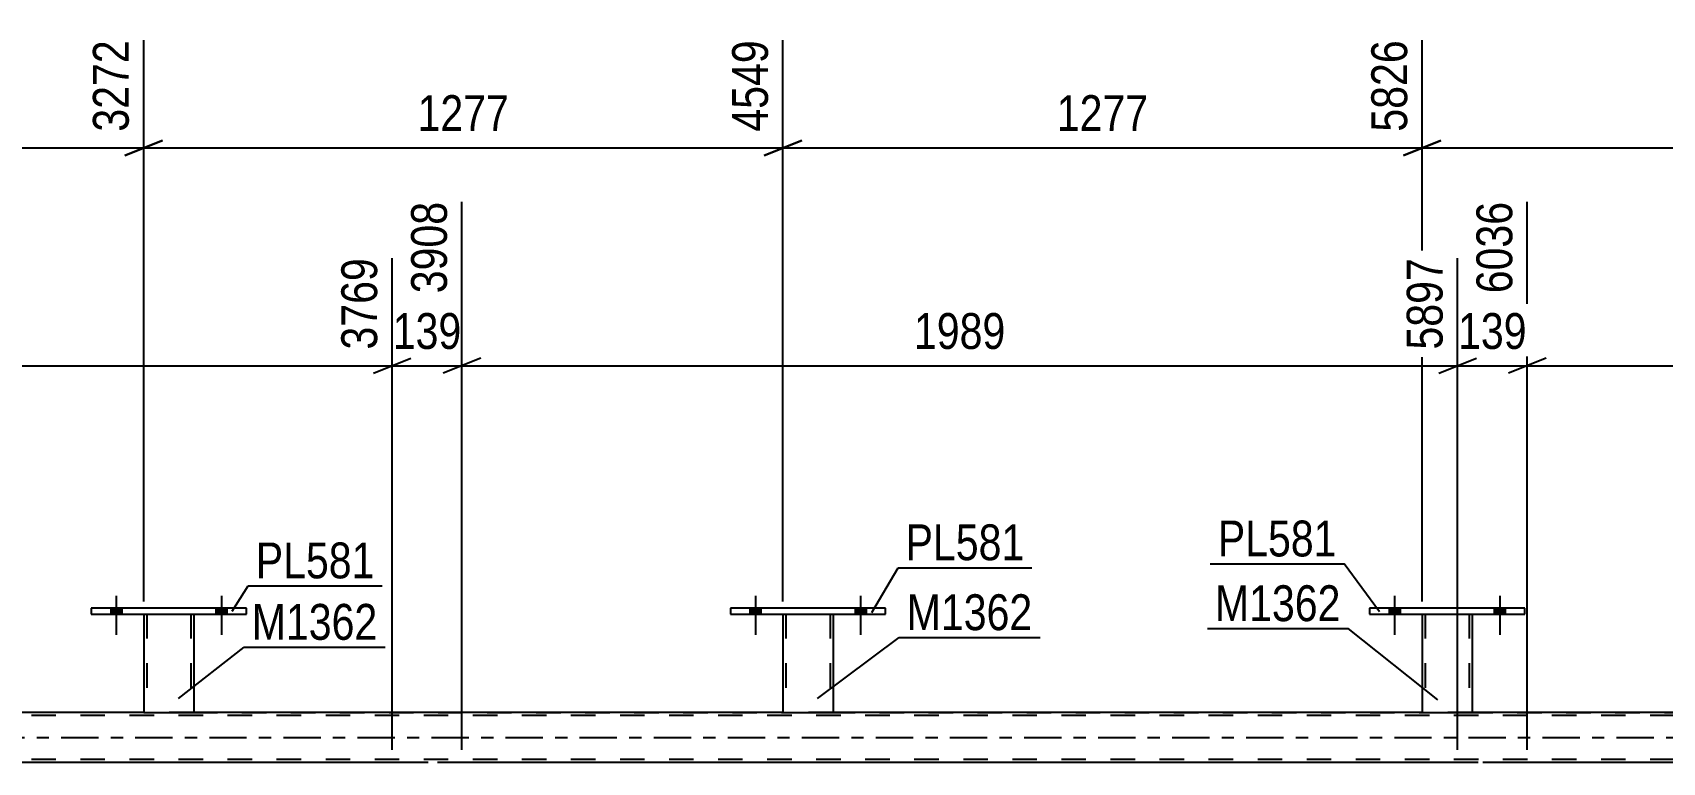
# Model space of a CAD drawing. Header units: millimetres. Extents: x 0 to 841, y 0 to 594.
# Drawn here: x 175.2 to 305.5, y 435.2 to 493.6 of the extents above; entities that cross this region are included whole.
import ezdxf

# ---------------------------------------------------------------- set-up
doc = ezdxf.new("R2010")
doc.units = ezdxf.units.MM
doc.linetypes.add('DXK_LINE_DOT2', pattern=[3.9198, 1.9599, -1.9599])
doc.linetypes.add('DXK_LINE_DOT3', pattern=[5.9187, 2.979, -0.9799, 0.9799, -0.9799])
doc.styles.add('Arial Narrow', font='ARIALN.TTF', dxfattribs={"height": 0.2})

# ---------------------------------------------------------------- blocks, each defined once
blk = doc.blocks.new('Bolt-103655034-3750 - 3748')
at = {"linetype": 'Continuous'}
for points in [[(232.55, 447.08), (233.43, 447.08), (233.43, 447.56), (232.55, 447.56)], [(240.95, 447.08), (241.83, 447.08), (241.83, 447.56), (240.95, 447.56)]]:
    blk.add_hatch(color=1, dxfattribs=at).paths.add_polyline_path(points)
at = {"color": 1, "linetype": 'Continuous'}
for p, q in [((232.99, 448.56), (232.99, 445.44)), ((241.39, 448.56), (241.39, 445.44)), ((232.55, 447.56), (232.55, 447.08)), ((233.43, 447.56), (233.43, 447.08)), ((240.95, 447.56), (240.95, 447.08)), ((241.83, 447.56), (241.83, 447.08))]:
    blk.add_line(p, q, dxfattribs=at)
blk = doc.blocks.new('Bolt-103655034-3751 - 3748')
at = {"linetype": 'Continuous'}
for points in [[(181.47, 447.08), (182.35, 447.08), (182.35, 447.56), (181.47, 447.56)], [(189.87, 447.08), (190.75, 447.08), (190.75, 447.56), (189.87, 447.56)]]:
    blk.add_hatch(color=1, dxfattribs=at).paths.add_polyline_path(points)
at = {"color": 1, "linetype": 'Continuous'}
for p, q in [((181.91, 448.56), (181.91, 445.44)), ((190.31, 448.56), (190.31, 445.44)), ((181.47, 447.56), (181.47, 447.08)), ((182.35, 447.56), (182.35, 447.08)), ((189.87, 447.56), (189.87, 447.08)), ((190.75, 447.56), (190.75, 447.08))]:
    blk.add_line(p, q, dxfattribs=at)
blk = doc.blocks.new('Bolt-103655034-3752 - 3748')
at = {"linetype": 'Continuous'}
for points in [[(181.47, 447.08), (182.35, 447.08), (182.35, 447.56), (181.47, 447.56)], [(189.87, 447.08), (190.75, 447.08), (190.75, 447.56), (189.87, 447.56)]]:
    blk.add_hatch(color=1, dxfattribs=at).paths.add_polyline_path(points)
at = {"color": 1, "linetype": 'Continuous'}
for p, q in [((181.91, 448.56), (181.91, 445.44)), ((190.31, 448.56), (190.31, 445.44)), ((181.47, 447.56), (181.47, 447.08)), ((182.35, 447.56), (182.35, 447.08)), ((189.87, 447.56), (189.87, 447.08)), ((190.75, 447.56), (190.75, 447.08))]:
    blk.add_line(p, q, dxfattribs=at)
blk = doc.blocks.new('Bolt-103655034-3759 - 3748')
at = {"linetype": 'Continuous'}
for points in [[(283.63, 447.08), (284.51, 447.08), (284.51, 447.56), (283.63, 447.56)], [(292.03, 447.08), (292.91, 447.08), (292.91, 447.56), (292.03, 447.56)]]:
    blk.add_hatch(color=1, dxfattribs=at).paths.add_polyline_path(points)
at = {"color": 1, "linetype": 'Continuous'}
for p, q in [((284.07, 448.56), (284.07, 445.44)), ((292.47, 448.56), (292.47, 445.44)), ((283.63, 447.56), (283.63, 447.08)), ((284.51, 447.56), (284.51, 447.08)), ((292.03, 447.56), (292.03, 447.08)), ((292.91, 447.56), (292.91, 447.08))]:
    blk.add_line(p, q, dxfattribs=at)
blk = doc.blocks.new('Bolt-103655034-3760 - 3748')
at = {"linetype": 'Continuous'}
for points in [[(283.63, 447.08), (284.51, 447.08), (284.51, 447.56), (283.63, 447.56)], [(292.03, 447.08), (292.91, 447.08), (292.91, 447.56), (292.03, 447.56)]]:
    blk.add_hatch(color=1, dxfattribs=at).paths.add_polyline_path(points)
at = {"color": 1, "linetype": 'Continuous'}
for p, q in [((284.07, 448.56), (284.07, 445.44)), ((292.47, 448.56), (292.47, 445.44)), ((283.63, 447.56), (283.63, 447.08)), ((284.51, 447.56), (284.51, 447.08)), ((292.03, 447.56), (292.03, 447.08)), ((292.91, 447.56), (292.91, 447.08))]:
    blk.add_line(p, q, dxfattribs=at)
blk = doc.blocks.new('Bolt-103655034-3761 - 3748')
at = {"linetype": 'Continuous'}
for points in [[(232.55, 447.08), (233.43, 447.08), (233.43, 447.56), (232.55, 447.56)], [(240.95, 447.08), (241.83, 447.08), (241.83, 447.56), (240.95, 447.56)]]:
    blk.add_hatch(color=1, dxfattribs=at).paths.add_polyline_path(points)
at = {"color": 1, "linetype": 'Continuous'}
for p, q in [((232.99, 448.56), (232.99, 445.44)), ((241.39, 448.56), (241.39, 445.44)), ((232.55, 447.56), (232.55, 447.08)), ((233.43, 447.56), (233.43, 447.08)), ((240.95, 447.56), (240.95, 447.08)), ((241.83, 447.56), (241.83, 447.08))]:
    blk.add_line(p, q, dxfattribs=at)
blk = doc.blocks.new('Part-103655034-3789 - 3748')
at = {"color": 2, "linetype": 'Continuous'}
for p, q in [((282.07, 447.56), (282.07, 447.08)), ((294.47, 447.56), (282.07, 447.56)), ((282.07, 447.08), (294.47, 447.08)), ((294.47, 447.08), (294.47, 447.56))]:
    blk.add_line(p, q, dxfattribs=at)
blk = doc.blocks.new('Part-103655034-3794 - 3748')
at = {"color": 7, "linetype": 'DXK_LINE_DOT2'}
for p, q in [((235.19, 447.09), (239.19, 447.09)), ((235.19, 447.08), (235.19, 447.09)), ((235.19, 447.09), (235.19, 447.08)), ((235.43, 447.09), (235.43, 439.24)), ((238.95, 447.09), (238.95, 439.24)), ((239.19, 447.09), (239.19, 447.08)), ((239.19, 447.08), (239.19, 447.09)), ((238.89, 439.24), (238.93, 439.24)), ((238.89, 439.24), (238.93, 439.24)), ((238.93, 439.24), (238.95, 439.24)), ((238.93, 439.24), (238.95, 439.24))]:
    blk.add_line(p, q, dxfattribs=at)
at = {"color": 2, "linetype": 'Continuous'}
for p, q in [((235.19, 447.08), (235.19, 439.24)), ((239.19, 447.08), (239.19, 439.24)), ((235.19, 439.24), (239.19, 439.24))]:
    blk.add_line(p, q, dxfattribs=at)
blk = doc.blocks.new('Part-103655034-3799 - 3748')
at = {"color": 2, "linetype": 'Continuous'}
for p, q in [((230.99, 447.56), (230.99, 447.08)), ((243.39, 447.56), (230.99, 447.56)), ((230.99, 447.08), (243.39, 447.08)), ((243.39, 447.08), (243.39, 447.56))]:
    blk.add_line(p, q, dxfattribs=at)
blk = doc.blocks.new('Part-103655034-3804 - 3748')
at = {"color": 7, "linetype": 'DXK_LINE_DOT2'}
for p, q in [((184.11, 447.09), (188.11, 447.09)), ((184.11, 447.08), (184.11, 447.09)), ((184.11, 447.09), (184.11, 447.08)), ((184.35, 447.09), (184.35, 439.24)), ((187.87, 447.09), (187.87, 439.24)), ((188.11, 447.09), (188.11, 447.08)), ((188.11, 447.08), (188.11, 447.09)), ((187.81, 439.24), (187.85, 439.24)), ((187.81, 439.24), (187.85, 439.24)), ((187.85, 439.24), (187.87, 439.24)), ((187.85, 439.24), (187.87, 439.24))]:
    blk.add_line(p, q, dxfattribs=at)
at = {"color": 2, "linetype": 'Continuous'}
for p, q in [((184.11, 447.08), (184.11, 439.24)), ((188.11, 447.08), (188.11, 439.24)), ((184.11, 439.24), (188.11, 439.24))]:
    blk.add_line(p, q, dxfattribs=at)
blk = doc.blocks.new('Part-103655034-3809 - 3748')
at = {"color": 2, "linetype": 'Continuous'}
for p, q in [((179.91, 447.56), (179.91, 447.08)), ((192.31, 447.56), (179.91, 447.56)), ((179.91, 447.08), (192.31, 447.08)), ((192.31, 447.08), (192.31, 447.56))]:
    blk.add_line(p, q, dxfattribs=at)
blk = doc.blocks.new('Part-103655034-3844 - 3748')
at = {"color": 7, "linetype": 'DXK_LINE_DOT2'}
for p, q in [((286.27, 447.09), (290.27, 447.09)), ((286.27, 447.08), (286.27, 447.09)), ((286.27, 447.09), (286.27, 447.08)), ((286.51, 447.09), (286.51, 439.24)), ((290.03, 447.09), (290.03, 439.24)), ((290.27, 447.09), (290.27, 447.08)), ((290.27, 447.08), (290.27, 447.09)), ((289.97, 439.24), (290.01, 439.24)), ((289.97, 439.24), (290.01, 439.24)), ((290.01, 439.24), (290.03, 439.24)), ((290.01, 439.24), (290.03, 439.24))]:
    blk.add_line(p, q, dxfattribs=at)
at = {"color": 2, "linetype": 'Continuous'}
for p, q in [((286.27, 447.08), (286.27, 439.24)), ((290.27, 447.08), (290.27, 439.24)), ((286.27, 439.24), (290.27, 439.24))]:
    blk.add_line(p, q, dxfattribs=at)
blk = doc.blocks.new('Part-103655034-3988 - 3748')
at = {"color": 7, "linetype": 'DXK_LINE_DOT2'}
for p, q in [((753.3, 439), (53.22, 439)), ((184.11, 439.24), (753.3, 439.24)), ((188.11, 439.24), (184.11, 439.24)), ((239.19, 439.24), (235.19, 439.24)), ((290.27, 439.24), (286.27, 439.24)), ((753.3, 435.48), (53.22, 435.48)), ((720.34, 435.24), (203.96, 435.24)), ((209.54, 435.24), (203.96, 435.24)), ((294.67, 435.24), (289.1, 435.24))]:
    blk.add_line(p, q, dxfattribs=at)
at = {"color": 2, "linetype": 'Continuous'}
for p, q in [((184.11, 439.24), (137.03, 439.24)), ((235.19, 439.24), (188.11, 439.24)), ((286.27, 439.24), (239.19, 439.24)), ((337.35, 439.24), (290.27, 439.24)), ((203.96, 435.24), (124.4, 435.24)), ((289.1, 435.24), (209.54, 435.24)), ((374.23, 435.24), (294.67, 435.24))]:
    blk.add_line(p, q, dxfattribs=at)
at = {"color": 7, "linetype": 'DXK_LINE_DOT3'}
blk.add_line((53.22, 437.24), (753.3, 437.24), dxfattribs=at)
blk = doc.blocks.new('StraightDimension-103655034-8927 - 3748')
at = {"color": 7, "linetype": 'Continuous'}
for p, q in [((184.11, 448.09), (184.11, 492.95)), ((235.19, 448.09), (235.19, 492.95)), ((185.61, 484.94), (182.61, 483.74)), ((233.69, 483.74), (236.69, 484.94)), ((184.11, 484.34), (235.19, 484.34))]:
    blk.add_line(p, q, dxfattribs=at)
at = {"color": 0}
blk.add_wipeout([(213.91, 485.09), (213.91, 489.29), (205.39, 489.29), (205.39, 485.09)], dxfattribs=at)
at = {"color": 3, "style": 'Arial Narrow'}
blk.add_text('1277', height=2.863, dxfattribs=at).set_placement((205.99, 485.69))
at = {"color": 0, "linetype": 'Continuous'}
blk.add_wipeout([(234.59, 493.55), (230.39, 493.55), (230.39, 485.04), (234.59, 485.04)], dxfattribs=at)
at = {"color": 3, "linetype": 'Continuous', "style": 'Arial Narrow'}
blk.add_text('4549', height=2.863, rotation=90.0002, dxfattribs=at).set_placement((233.99, 485.64))
blk = doc.blocks.new('StraightDimension-103655034-10717 - 3748')
at = {"color": 7, "linetype": 'Continuous'}
for p, q in [((294.67, 436.24), (294.67, 480.04)), ((374.23, 436.24), (374.23, 475.54)), ((296.17, 467.53), (293.17, 466.33)), ((294.67, 466.93), (374.23, 466.93)), ((372.73, 466.33), (375.73, 467.53))]:
    blk.add_line(p, q, dxfattribs=at)
at = {"color": 0}
blk.add_wipeout([(338.71, 467.68), (338.71, 471.88), (330.2, 471.88), (330.2, 467.68)], dxfattribs=at)
at = {"color": 3, "style": 'Arial Narrow'}
blk.add_text('1989', height=2.863, dxfattribs=at).set_placement((330.8, 468.28))
at = {"color": 0, "linetype": 'Continuous'}
blk.add_wipeout([(373.63, 476.14), (369.43, 476.14), (369.43, 467.63), (373.63, 467.63)], dxfattribs=at)
at = {"color": 3, "linetype": 'Continuous', "style": 'Arial Narrow'}
blk.add_text('8025', height=2.863, rotation=90.0002, dxfattribs=at).set_placement((373.03, 468.23))
blk = doc.blocks.new('StraightDimension-103655034-10720 - 3748')
at = {"color": 7, "linetype": 'Continuous'}
for p, q in [((209.54, 436.24), (209.54, 480.04)), ((203.96, 436.24), (203.96, 475.54)), ((202.46, 466.33), (205.46, 467.53)), ((203.96, 466.93), (209.54, 466.93)), ((211.04, 467.53), (208.04, 466.33))]:
    blk.add_line(p, q, dxfattribs=at)
at = {"color": 0}
blk.add_wipeout([(210.09, 467.68), (210.09, 471.88), (203.41, 471.88), (203.41, 467.68)], dxfattribs=at)
at = {"color": 3, "style": 'Arial Narrow'}
blk.add_text('139', height=2.863, dxfattribs=at).set_placement((204.01, 468.28))
at = {"color": 0, "linetype": 'Continuous'}
blk.add_wipeout([(208.94, 480.64), (204.74, 480.64), (204.74, 472.13), (208.94, 472.13)], dxfattribs=at)
at = {"color": 3, "linetype": 'Continuous', "style": 'Arial Narrow'}
blk.add_text('3908', height=2.863, rotation=90.0002, dxfattribs=at).set_placement((208.34, 472.73))
blk = doc.blocks.new('StraightDimension-103655034-10718 - 3748')
at = {"color": 7, "linetype": 'Continuous'}
for p, q in [((294.67, 436.24), (294.67, 480.04)), ((289.1, 436.24), (289.1, 475.54)), ((287.6, 466.33), (290.6, 467.53)), ((289.1, 466.93), (294.67, 466.93)), ((296.17, 467.53), (293.17, 466.33))]:
    blk.add_line(p, q, dxfattribs=at)
at = {"color": 0}
blk.add_wipeout([(295.23, 467.68), (295.23, 471.88), (288.54, 471.88), (288.54, 467.68)], dxfattribs=at)
at = {"color": 3, "style": 'Arial Narrow'}
blk.add_text('139', height=2.863, dxfattribs=at).set_placement((289.14, 468.28))
at = {"color": 0, "linetype": 'Continuous'}
blk.add_wipeout([(294.07, 480.64), (289.87, 480.64), (289.87, 472.13), (294.07, 472.13)], dxfattribs=at)
at = {"color": 3, "linetype": 'Continuous', "style": 'Arial Narrow'}
blk.add_text('6036', height=2.863, rotation=90.0002, dxfattribs=at).set_placement((293.47, 472.73))
blk = doc.blocks.new('StraightDimension-103655034-8925 - 3748')
at = {"color": 7, "linetype": 'Continuous'}
for p, q in [((286.27, 448.09), (286.27, 492.95)), ((337.35, 448.09), (337.35, 492.95)), ((287.77, 484.94), (284.77, 483.74)), ((335.85, 483.74), (338.85, 484.94)), ((286.27, 484.34), (337.35, 484.34))]:
    blk.add_line(p, q, dxfattribs=at)
at = {"color": 0}
blk.add_wipeout([(316.07, 485.09), (316.07, 489.29), (307.55, 489.29), (307.55, 485.09)], dxfattribs=at)
at = {"color": 3, "style": 'Arial Narrow'}
blk.add_text('1277', height=2.863, dxfattribs=at).set_placement((308.15, 485.69))
at = {"color": 0, "linetype": 'Continuous'}
blk.add_wipeout([(336.75, 493.55), (332.55, 493.55), (332.55, 485.04), (336.75, 485.04)], dxfattribs=at)
at = {"color": 3, "linetype": 'Continuous', "style": 'Arial Narrow'}
blk.add_text('7103', height=2.863, rotation=90.0002, dxfattribs=at).set_placement((336.15, 485.64))
blk = doc.blocks.new('StraightDimension-103655034-8926 - 3748')
at = {"color": 7, "linetype": 'Continuous'}
for p, q in [((235.19, 448.09), (235.19, 492.95)), ((286.27, 448.09), (286.27, 492.95)), ((236.69, 484.94), (233.69, 483.74)), ((284.77, 483.74), (287.77, 484.94)), ((235.19, 484.34), (286.27, 484.34))]:
    blk.add_line(p, q, dxfattribs=at)
at = {"color": 0}
blk.add_wipeout([(264.99, 485.09), (264.99, 489.29), (256.47, 489.29), (256.47, 485.09)], dxfattribs=at)
at = {"color": 3, "style": 'Arial Narrow'}
blk.add_text('1277', height=2.863, dxfattribs=at).set_placement((257.07, 485.69))
at = {"color": 0, "linetype": 'Continuous'}
blk.add_wipeout([(285.67, 493.55), (281.47, 493.55), (281.47, 485.04), (285.67, 485.04)], dxfattribs=at)
at = {"color": 3, "linetype": 'Continuous', "style": 'Arial Narrow'}
blk.add_text('5826', height=2.863, rotation=90.0002, dxfattribs=at).set_placement((285.07, 485.64))
blk = doc.blocks.new('StraightDimension-103655034-8928 - 3748')
at = {"color": 7, "linetype": 'Continuous'}
for p, q in [((133.03, 448.09), (133.03, 492.95)), ((184.11, 448.09), (184.11, 492.95)), ((134.53, 484.94), (131.53, 483.74)), ((182.61, 483.74), (185.61, 484.94)), ((133.03, 484.34), (184.11, 484.34))]:
    blk.add_line(p, q, dxfattribs=at)
at = {"color": 0}
blk.add_wipeout([(162.82, 485.09), (162.82, 489.29), (154.31, 489.29), (154.31, 485.09)], dxfattribs=at)
at = {"color": 3, "style": 'Arial Narrow'}
blk.add_text('1277', height=2.863, dxfattribs=at).set_placement((154.91, 485.69))
at = {"color": 0, "linetype": 'Continuous'}
blk.add_wipeout([(183.51, 493.55), (179.31, 493.55), (179.31, 485.04), (183.51, 485.04)], dxfattribs=at)
at = {"color": 3, "linetype": 'Continuous', "style": 'Arial Narrow'}
blk.add_text('3272', height=2.863, rotation=90.0002, dxfattribs=at).set_placement((182.91, 485.64))
blk = doc.blocks.new('StraightDimension-103655034-10719 - 3748')
at = {"color": 7, "linetype": 'Continuous'}
for p, q in [((209.54, 436.24), (209.54, 480.04)), ((289.1, 436.24), (289.1, 475.54)), ((211.04, 467.53), (208.04, 466.33)), ((209.54, 466.93), (289.1, 466.93)), ((287.6, 466.33), (290.6, 467.53))]:
    blk.add_line(p, q, dxfattribs=at)
at = {"color": 0}
blk.add_wipeout([(253.57, 467.68), (253.57, 471.88), (245.06, 471.88), (245.06, 467.68)], dxfattribs=at)
at = {"color": 3, "style": 'Arial Narrow'}
blk.add_text('1989', height=2.863, dxfattribs=at).set_placement((245.66, 468.28))
at = {"color": 0, "linetype": 'Continuous'}
blk.add_wipeout([(288.5, 476.14), (284.3, 476.14), (284.3, 467.63), (288.5, 467.63)], dxfattribs=at)
at = {"color": 3, "linetype": 'Continuous', "style": 'Arial Narrow'}
blk.add_text('5897', height=2.863, rotation=90.0002, dxfattribs=at).set_placement((287.9, 468.23))
blk = doc.blocks.new('StraightDimension-103655034-10721 - 3748')
at = {"color": 7, "linetype": 'Continuous'}
for p, q in [((120.15, 436.24), (120.15, 475.54)), ((203.96, 436.24), (203.96, 475.54)), ((121.65, 467.53), (118.65, 466.33)), ((120.15, 466.93), (203.96, 466.93)), ((202.46, 466.33), (205.46, 467.53))]:
    blk.add_line(p, q, dxfattribs=at)
at = {"color": 0}
blk.add_wipeout([(166.31, 467.68), (166.31, 471.88), (157.8, 471.88), (157.8, 467.68)], dxfattribs=at)
at = {"color": 3, "style": 'Arial Narrow'}
blk.add_text('2095', height=2.863, dxfattribs=at).set_placement((158.4, 468.28))
at = {"color": 0, "linetype": 'Continuous'}
blk.add_wipeout([(203.36, 476.14), (199.16, 476.14), (199.16, 467.63), (203.36, 467.63)], dxfattribs=at)
at = {"color": 3, "linetype": 'Continuous', "style": 'Arial Narrow'}
blk.add_text('3769', height=2.863, rotation=90.0002, dxfattribs=at).set_placement((202.76, 468.23))
blk = doc.blocks.new('Mark-103655034-3785 - 3748')
at = {"color": 0}
blk.add_wipeout([(279.44, 451.7), (279.44, 454.7), (269.94, 454.7), (269.94, 451.7)], dxfattribs=at)
blk.add_wipeout([(279.44, 451.7), (279.44, 454.7), (269.94, 454.7), (269.94, 451.7)], dxfattribs=at)
at = {"color": 30, "linetype": 'Continuous'}
for p in [(269.34, 451.1), (282.86, 447.27)]:
    blk.add_line(p, (280.04, 451.1), dxfattribs=at)
at = {"color": 3, "style": 'Arial Narrow'}
blk.add_text('PL581', height=2.863, dxfattribs=at).set_placement((269.94, 451.7))
blk = doc.blocks.new('Mark-103655034-3790 - 3748')
at = {"color": 0}
blk.add_wipeout([(255.13, 445.81), (255.13, 448.81), (245.08, 448.81), (245.08, 445.81)], dxfattribs=at)
blk.add_wipeout([(255.13, 445.81), (255.13, 448.81), (245.08, 448.81), (245.08, 445.81)], dxfattribs=at)
at = {"color": 30, "linetype": 'Continuous'}
for p, q in [((237.96, 440.35), (244.48, 445.21)), ((244.48, 445.21), (255.73, 445.21))]:
    blk.add_line(p, q, dxfattribs=at)
at = {"color": 3, "style": 'Arial Narrow'}
blk.add_text('M1362', height=2.863, dxfattribs=at).set_placement((245.08, 445.81))
blk = doc.blocks.new('Mark-103655034-3795 - 3748')
at = {"color": 0}
blk.add_wipeout([(254.49, 451.4), (254.49, 454.4), (244.99, 454.4), (244.99, 451.4)], dxfattribs=at)
blk.add_wipeout([(254.49, 451.4), (254.49, 454.4), (244.99, 454.4), (244.99, 451.4)], dxfattribs=at)
at = {"color": 30, "linetype": 'Continuous'}
for p, q in [((242.29, 447.21), (244.39, 450.8)), ((244.39, 450.8), (255.09, 450.8))]:
    blk.add_line(p, q, dxfattribs=at)
at = {"color": 3, "style": 'Arial Narrow'}
blk.add_text('PL581', height=2.863, dxfattribs=at).set_placement((244.99, 451.4))
blk = doc.blocks.new('Mark-103655034-3800 - 3748')
at = {"color": 0}
blk.add_wipeout([(202.8, 445.04), (202.8, 448.04), (192.74, 448.04), (192.74, 445.04)], dxfattribs=at)
blk.add_wipeout([(202.8, 445.04), (202.8, 448.04), (192.74, 448.04), (192.74, 445.04)], dxfattribs=at)
at = {"color": 30, "linetype": 'Continuous'}
for p, q in [((186.88, 440.35), (192.14, 444.44)), ((192.14, 444.44), (203.4, 444.44))]:
    blk.add_line(p, q, dxfattribs=at)
at = {"color": 3, "style": 'Arial Narrow'}
blk.add_text('M1362', height=2.863, dxfattribs=at).set_placement((192.74, 445.04))
blk = doc.blocks.new('Mark-103655034-3805 - 3748')
at = {"color": 0}
blk.add_wipeout([(202.56, 449.95), (202.56, 452.95), (193.06, 452.95), (193.06, 449.95)], dxfattribs=at)
blk.add_wipeout([(202.56, 449.95), (202.56, 452.95), (193.06, 452.95), (193.06, 449.95)], dxfattribs=at)
at = {"color": 30, "linetype": 'Continuous'}
for p, q in [((191.18, 447.34), (192.46, 449.35)), ((192.46, 449.35), (203.16, 449.35))]:
    blk.add_line(p, q, dxfattribs=at)
at = {"color": 3, "style": 'Arial Narrow'}
blk.add_text('PL581', height=2.863, dxfattribs=at).set_placement((193.06, 449.95))
blk = doc.blocks.new('Mark-103655034-3840 - 3748')
at = {"color": 0}
blk.add_wipeout([(279.76, 446.53), (279.76, 449.53), (269.71, 449.53), (269.71, 446.53)], dxfattribs=at)
blk.add_wipeout([(279.76, 446.53), (279.76, 449.53), (269.71, 449.53), (269.71, 446.53)], dxfattribs=at)
at = {"color": 30, "linetype": 'Continuous'}
for p in [(269.11, 445.93), (287.53, 440.24)]:
    blk.add_line(p, (280.36, 445.93), dxfattribs=at)
at = {"color": 3, "style": 'Arial Narrow'}
blk.add_text('M1362', height=2.863, dxfattribs=at).set_placement((269.71, 446.53))

msp = doc.modelspace()

# ---------------------------------------------------------------- block references
for name in ['Bolt-103655034-3751 - 3748', 'Bolt-103655034-3752 - 3748', 'Bolt-103655034-3750 - 3748', 'Bolt-103655034-3761 - 3748', 'Bolt-103655034-3759 - 3748', 'Bolt-103655034-3760 - 3748', 'Part-103655034-3809 - 3748', 'Part-103655034-3804 - 3748', 'Part-103655034-3799 - 3748', 'Part-103655034-3794 - 3748', 'Part-103655034-3789 - 3748', 'Part-103655034-3844 - 3748', 'Part-103655034-3988 - 3748']:
    msp.add_blockref(name, (0, 0))

# ---------------------------------------------------------------- next in the draw order: block references
for name in ['StraightDimension-103655034-8927 - 3748', 'StraightDimension-103655034-10717 - 3748']:
    msp.add_blockref(name, (0, 0))

# ---------------------------------------------------------------- next in the draw order: block references
for name in ['StraightDimension-103655034-8928 - 3748', 'StraightDimension-103655034-10720 - 3748', 'StraightDimension-103655034-10718 - 3748']:
    msp.add_blockref(name, (0, 0))

# ---------------------------------------------------------------- next in the draw order: block references
for name in ['StraightDimension-103655034-8925 - 3748', 'StraightDimension-103655034-10721 - 3748']:
    msp.add_blockref(name, (0, 0))

# ---------------------------------------------------------------- next in the draw order: block references
for name in ['StraightDimension-103655034-8926 - 3748', 'Mark-103655034-3800 - 3748']:
    msp.add_blockref(name, (0, 0))

# ---------------------------------------------------------------- next in the draw order: block references
for name in ['StraightDimension-103655034-10719 - 3748', 'Mark-103655034-3805 - 3748']:
    msp.add_blockref(name, (0, 0))

# ---------------------------------------------------------------- next in the draw order: block references
for name in ['Mark-103655034-3785 - 3748', 'Mark-103655034-3790 - 3748']:
    msp.add_blockref(name, (0, 0))

# ---------------------------------------------------------------- next in the draw order: block references
for name in ['Mark-103655034-3795 - 3748', 'Mark-103655034-3840 - 3748']:
    msp.add_blockref(name, (0, 0))

doc.saveas('drawing.dxf')
